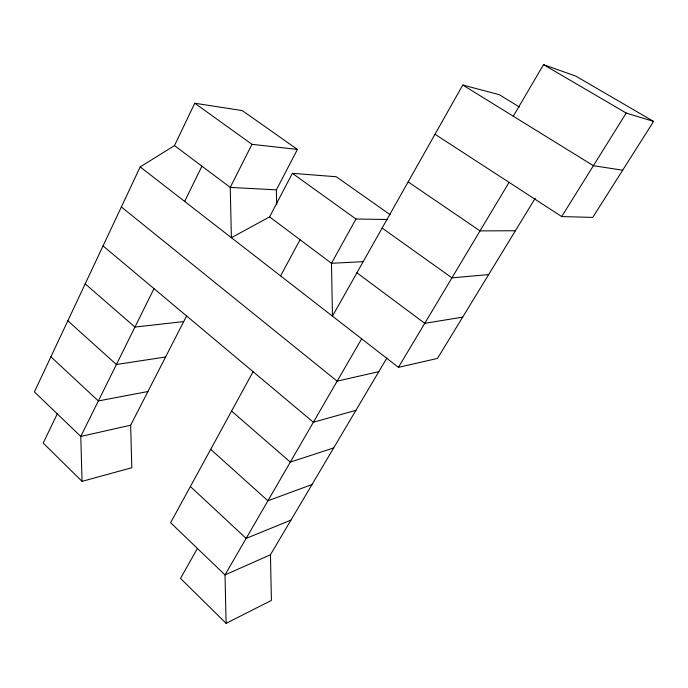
<?xml version="1.0" encoding="UTF-8"?>
<svg xmlns="http://www.w3.org/2000/svg" width="688" height="688" viewBox="0 0 688 688"><rect width="100%" height="100%" fill="white"/><g stroke="black" fill="none" stroke-linecap="round" stroke-linejoin="round"><path stroke-width="1.03" d="M276.688 204.577L276.378 189.862L297.422 149.416L242.253 110.587L194.756 103.226L174.485 145.598L140.189 166.917L34.4 391.893L80.78 436.433L82.061 481.351L131.795 467.737L130.668 425.218L186.646 315.826M57.276 413.858L43.189 443.046L82.061 481.351M184.651 201.421L201.945 166.186M153.992 288.625L80.78 436.433L130.668 425.218M297.422 149.416L251.98 144.325L230.256 187.403L231.392 237.704L269.593 216.892L292.366 173.333L336.234 176.739L390.199 214.725M280.592 275.897L300.037 239.725M253.098 371.701L170.615 522.699L225.002 574.927L226.12 623.354L271.416 600.409L270.444 554.76L386.862 358.07M387.654 219.489L355.963 219.016L331.478 263.289L332.467 316.162L462.766 85.02L499.221 94.677L519.345 106.984M197.404 548.422L180.54 578.427L226.12 623.354M361.656 338.814L225.002 574.927L270.444 554.76M513.282 116.229L543.529 64.646L575.761 76.101L653.6 121.406L592.738 217.417L561.709 216.565L435.014 134.246M140.189 166.917L398.421 367.349L509.06 182.354M535.273 198.187L437.482 358.422L398.421 367.349M561.709 216.565L626.209 113.047L653.6 121.406M290.947 520.111L246.141 538.394L190.378 486.519M312.017 484.515L267.907 500.795L210.691 449.324M333.671 447.931L290.302 462.095L231.589 411.071M355.928 410.323L313.375 422.234L103.045 245.917M378.83 371.64L337.146 381.152L121.363 206.95M147.911 391.532L98.358 400.941L50.903 356.805M462.68 317.134L424.754 323.317L356.917 272.792M165.584 356.986L116.401 364.502L67.828 320.806M183.713 321.563L134.943 327.075L85.2 283.852M488.643 274.589L451.939 277.857L382.132 228.055M363.083 261.672L331.478 263.289L269.593 216.892M515.398 230.747L480.026 230.893L408.156 181.899M276.378 189.862L230.256 187.403L174.485 145.598M593.391 165.713L622.674 170.194M543.529 64.646L626.209 113.047M462.766 85.02L593.4 165.713M194.756 103.226L251.98 144.325M292.366 173.333L355.963 219.016"/></g></svg>
